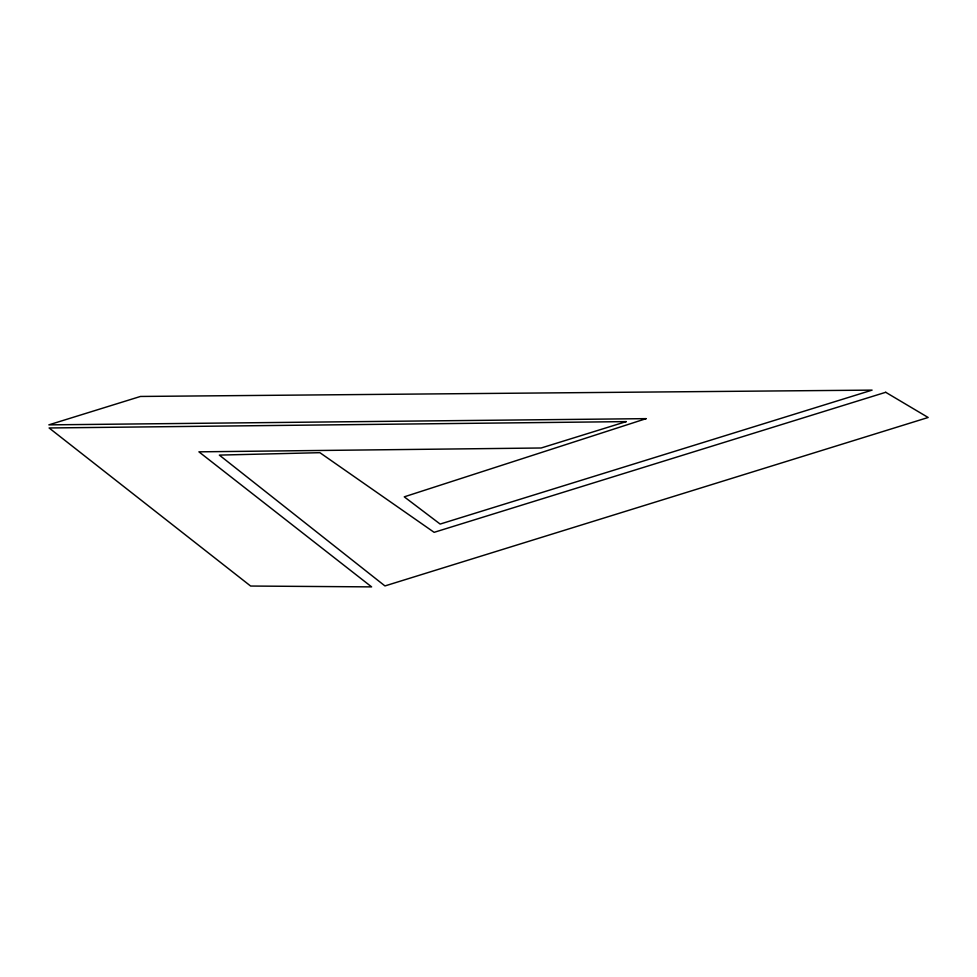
<?xml version="1.0" encoding="UTF-8"?>
<svg xmlns="http://www.w3.org/2000/svg" width="977" height="977" viewBox="0 0 977 977"><rect width="100%" height="100%" fill="white"/><g stroke="black" fill="none" stroke-linecap="round" stroke-linejoin="round"><path stroke-width="1.47" d="M646.139 418.644L404.246 496.841L440.151 524.063L872.095 390.116L140.468 396.454L48.85 424.861L646.139 418.644M626.233 421.612L541.16 447.991L198.917 451.838L371.602 586.884L250.625 586.041L49.119 427.975L626.233 421.612M885.712 392.29L434.13 532.331L319.894 452.681L219.349 455.099L384.95 585.931L928.15 417.484L885.712 392.29"/></g></svg>
